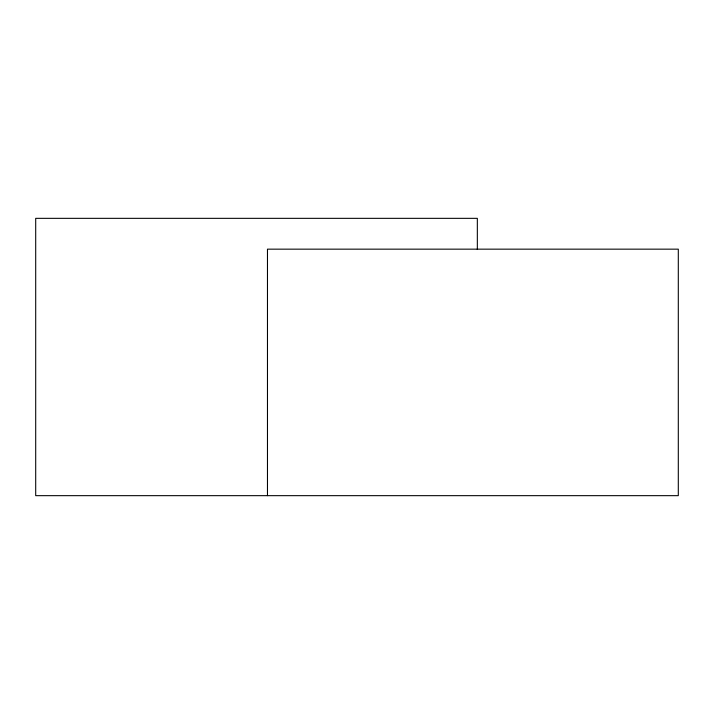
<?xml version="1.0" encoding="UTF-8"?>
<svg xmlns="http://www.w3.org/2000/svg" width="714" height="714" viewBox="0 0 714 714"><rect width="100%" height="100%" fill="white"/><g stroke="black" fill="none" stroke-linecap="round" stroke-linejoin="round"><path stroke-width="1.07" d="M477.336 249.525L477.336 218.341L35.7 218.341L35.7 495.659L678.3 495.659L678.3 249.159L267.473 249.159L267.473 495.659"/></g></svg>
